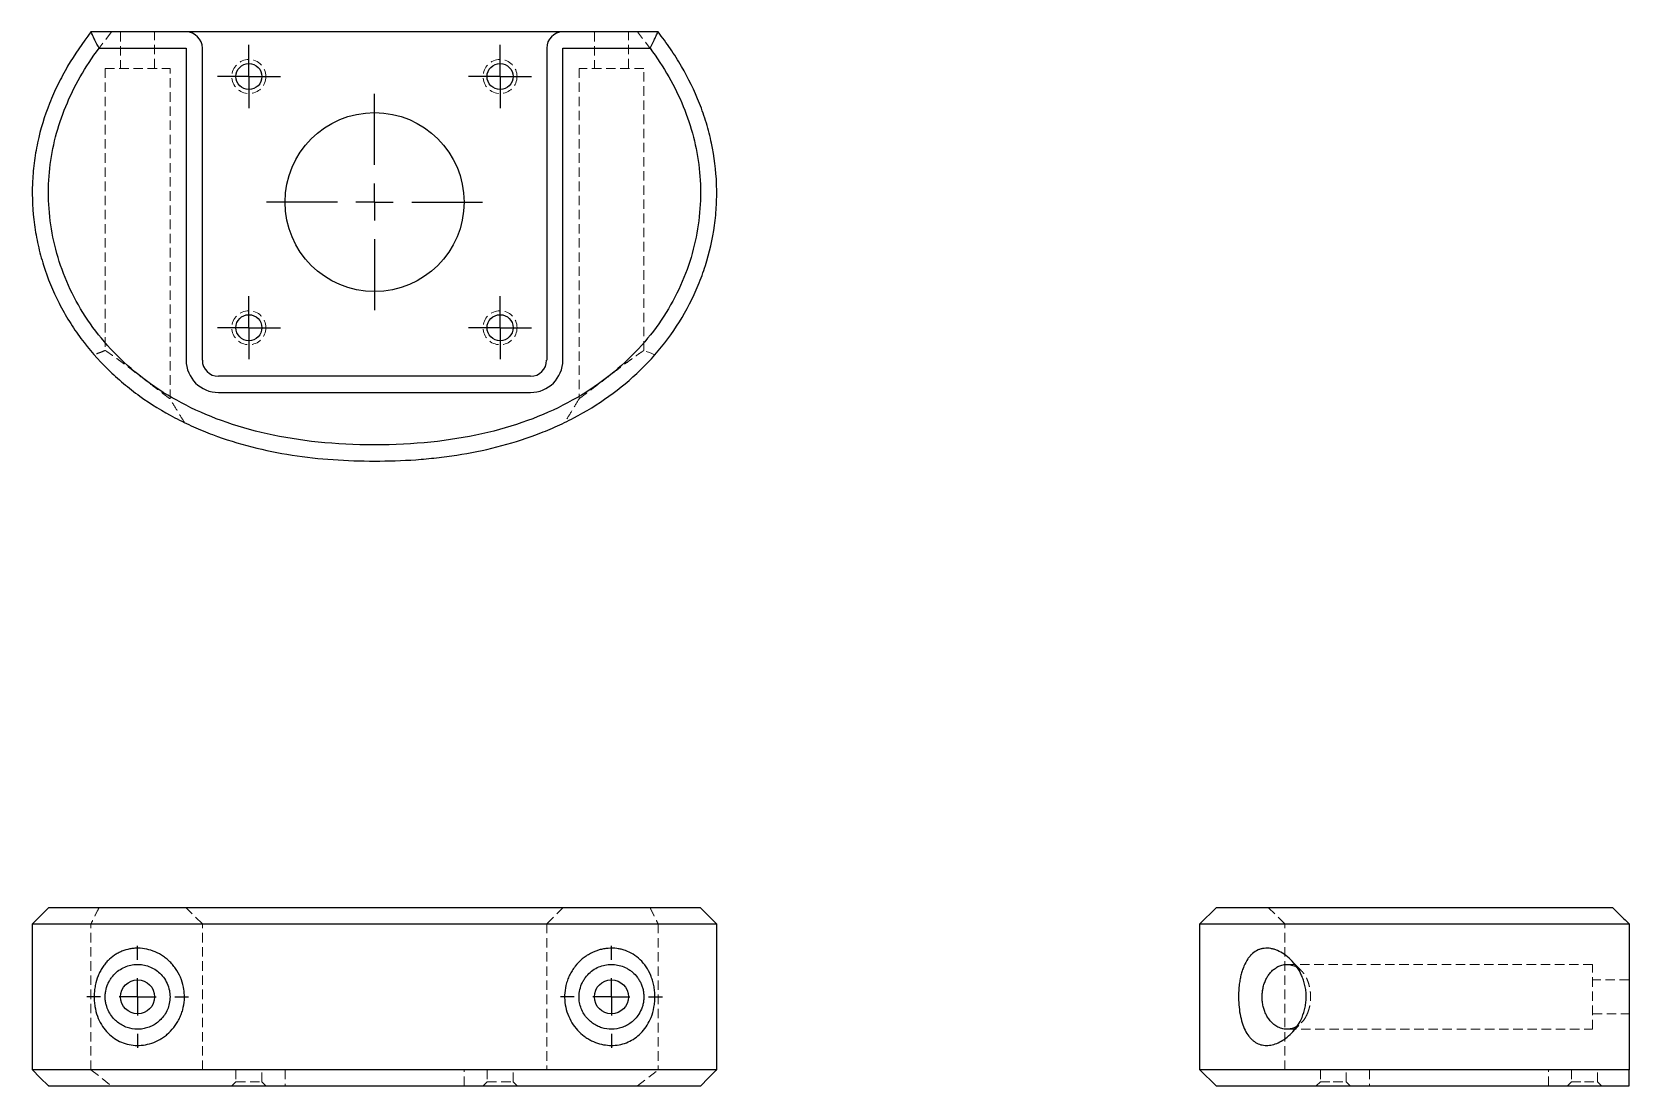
# Model space of a CAD drawing. Header units: millimetres. Extents: x 37 to 252, y 45 to 187.
import ezdxf

# ---------------------------------------------------------------- set-up
doc = ezdxf.new("R2010")
doc.units = ezdxf.units.MM
doc.linetypes.add('HIDDEN', pattern=[1.905, 1.27, -0.635])
doc.layers.add('10', color=7, linetype='Continuous')

# ---------------------------------------------------------------- blocks, each defined once
blk = doc.blocks.new('SW_CENTERMARKSYMBOL_0')
at = {"layer": '10', "color": 0}
for p, q in [((0, 5), (0, 6.86)), ((0, 0), (0, 2.5)), ((-5, 0), (-6.86, 0)), ((0, 0), (-2.5, 0)), ((0, 0), (0, -2.5)), ((0, 0), (2.5, 0)), ((5, 0), (6.86, 0)), ((0, -5), (0, -6.86))]:
    blk.add_line(p, q, dxfattribs=at)
blk = doc.blocks.new('SW_CENTERMARKSYMBOL_1')
at = {"layer": '10', "color": 0}
for p, q in [((0, 5), (0, 6.86)), ((0, 0), (0, 2.5)), ((-5, 0), (-6.86, 0)), ((0, 0), (-2.5, 0)), ((0, 0), (0, -2.5)), ((0, 0), (2.5, 0)), ((5, 0), (6.86, 0)), ((0, -5), (0, -6.86))]:
    blk.add_line(p, q, dxfattribs=at)
blk = doc.blocks.new('SW_CENTERMARKSYMBOL_2')
at = {"layer": '10', "color": 0}
for p, q in [((0, 5), (0, 14.55)), ((0, 0), (0, 2.5)), ((-5, 0), (-14.55, 0)), ((0, 0), (-2.5, 0)), ((0, 0), (0, -2.5)), ((0, 0), (2.5, 0)), ((5, 0), (14.55, 0)), ((0, -5), (0, -14.55))]:
    blk.add_line(p, q, dxfattribs=at)
blk = doc.blocks.new('SW_CENTERMARKSYMBOL_3')
at = {"layer": '10', "color": 0}
for p, q in [((0, 2.5), (0, 4.25)), ((0, 0), (0, 2.5)), ((-2.5, 0), (-4.25, 0)), ((0, 0), (-2.5, 0)), ((0, 0), (0, -2.5)), ((0, 0), (2.5, 0)), ((2.5, 0), (4.25, 0)), ((0, -2.5), (0, -4.25))]:
    blk.add_line(p, q, dxfattribs=at)
blk = doc.blocks.new('SW_CENTERMARKSYMBOL_4')
at = {"layer": '10', "color": 0}
for p, q in [((0, 2.5), (0, 4.25)), ((0, 0), (0, 2.5)), ((-2.5, 0), (-4.25, 0)), ((0, 0), (-2.5, 0)), ((0, 0), (0, -2.5)), ((0, 0), (2.5, 0)), ((2.5, 0), (4.25, 0)), ((0, -2.5), (0, -4.25))]:
    blk.add_line(p, q, dxfattribs=at)
blk = doc.blocks.new('SW_CENTERMARKSYMBOL_5')
at = {"layer": '10', "color": 0}
for p, q in [((0, 2.5), (0, 4.25)), ((0, 0), (0, 2.5)), ((-2.5, 0), (-4.25, 0)), ((0, 0), (-2.5, 0)), ((0, 0), (0, -2.5)), ((0, 0), (2.5, 0)), ((2.5, 0), (4.25, 0)), ((0, -2.5), (0, -4.25))]:
    blk.add_line(p, q, dxfattribs=at)
blk = doc.blocks.new('SW_CENTERMARKSYMBOL_6')
at = {"layer": '10', "color": 0}
for p, q in [((0, 2.5), (0, 4.25)), ((0, 0), (0, 2.5)), ((-2.5, 0), (-4.25, 0)), ((0, 0), (-2.5, 0)), ((0, 0), (0, -2.5)), ((0, 0), (2.5, 0)), ((2.5, 0), (4.25, 0)), ((0, -2.5), (0, -4.25))]:
    blk.add_line(p, q, dxfattribs=at)

msp = doc.modelspace()

# ---------------------------------------------------------------- linework, layer by layer
at = {"color": 7, "linetype": 'Continuous', "lineweight": 25}
for p, q in [((57.64, 186.88), (44.83, 186.88)), ((108.36, 186.88), (57.64, 186.88)), ((121.17, 186.88), (108.36, 186.88)), ((45.91, 184.7), (57.64, 184.7)), ((57.64, 184.7), (57.64, 142.71)), ((59.82, 142.71), (59.82, 184.7)), ((106.18, 184.7), (106.18, 142.71)), ((108.36, 184.7), (120.09, 184.7)), ((108.36, 142.71), (108.36, 184.7)), ((103.99, 140.53), (62, 140.53)), ((62, 138.35), (103.99, 138.35)), ((39.11, 69), (36.91, 66.8)), ((129.09, 66.8), (126.89, 69)), ((194.12, 66.82), (196.3, 69)), ((36.93, 66.82), (36.93, 47.18)), ((129.07, 47.18), (129.07, 66.82)), ((194.12, 47.18), (194.12, 66.82)), ((251.88, 66.82), (251.88, 47.18)), ((194.12, 47.18), (196.3, 45)), ((251.88, 45), (251.88, 47.18))]:
    msp.add_line(p, q, dxfattribs=at)
at = {"color": 7, "linetype": 'HIDDEN', "lineweight": 18}
for p, q in [((47.59, 186.88), (45.76, 184.49)), ((48.82, 186.88), (48.82, 181.98)), ((53.4, 181.98), (53.4, 186.88)), ((112.6, 186.88), (112.6, 181.98)), ((117.18, 181.98), (117.18, 186.88)), ((120.23, 184.49), (118.41, 186.88)), ((46.74, 181.98), (55.47, 181.98)), ((46.74, 181.98), (46.74, 144.01)), ((55.47, 137.49), (55.47, 181.98)), ((119.25, 181.98), (110.53, 181.98)), ((110.53, 181.98), (110.53, 137.5)), ((119.25, 144.01), (119.25, 181.98)), ((118.74, 143.66), (118.57, 143.54)), ((59.82, 66.82), (57.64, 69)), ((106.18, 66.82), (108.36, 69)), ((205.53, 66.82), (203.35, 69)), ((44.83, 47.18), (44.83, 66.82)), ((59.82, 66.82), (57.64, 66.82)), ((62, 66.82), (59.82, 66.82)), ((59.82, 47.18), (59.82, 66.82)), ((63.3, 66.82), (62, 66.82)), ((103.99, 66.82), (101.88, 66.82)), ((106.18, 66.82), (106.18, 47.18)), ((121.17, 66.82), (121.17, 47.18)), ((207.71, 66.82), (205.53, 66.82)), ((205.53, 47.18), (205.53, 66.82)), ((246.98, 61.36), (205.82, 61.36)), ((205.82, 61.36), (205.82, 61.36)), ((246.98, 52.64), (246.98, 61.36)), ((199.38, 58.35), (199.51, 59.3)), ((202.59, 58.08), (202.52, 57.55)), ((251.88, 59.29), (246.98, 59.29)), ((207.92, 54.4), (207.73, 53.99)), ((208.41, 54.4), (208.6, 54.78)), ((246.98, 54.71), (251.88, 54.71)), ((205.68, 52.65), (205.82, 52.66)), ((205.82, 52.64), (246.98, 52.64)), ((207.74, 53.49), (207.88, 53.62)), ((44.83, 47.18), (47.59, 45)), ((59.82, 47.18), (57.64, 47.18)), ((59.82, 47.18), (62, 47.18)), ((62, 47.18), (83, 47.18)), ((64.35, 45.55), (63.8, 45)), ((64.35, 47.18), (64.35, 45.55)), ((64.35, 45.55), (67.84, 45.55)), ((67.84, 45.55), (67.84, 47.18)), ((68.38, 45), (67.84, 45.55)), ((70.95, 47.18), (70.95, 45)), ((95.05, 45), (95.05, 47.18)), ((98.16, 45.55), (97.61, 45)), ((98.16, 47.18), (98.16, 45.55)), ((98.16, 45.55), (101.65, 45.55)), ((101.65, 45.55), (101.65, 47.18)), ((102.19, 45), (101.65, 45.55)), ((103.91, 47.18), (103.99, 47.18)), ((103.99, 47.18), (106.18, 47.18)), ((108.36, 47.18), (106.18, 47.18)), ((118.41, 45), (121.17, 47.18)), ((205.53, 47.18), (207.71, 47.18)), ((210.33, 45.55), (209.78, 45)), ((210.33, 47.18), (210.33, 45.55)), ((210.33, 45.55), (212.07, 45.55)), ((212.07, 45.55), (213.82, 45.55)), ((213.82, 45.55), (213.82, 47.18)), ((214.36, 45), (213.82, 45.55)), ((216.93, 47.18), (216.93, 45)), ((241.03, 45), (241.03, 47.18)), ((244.14, 45.55), (243.59, 45)), ((244.14, 47.18), (244.14, 45.55)), ((244.14, 45.55), (245.88, 45.55)), ((245.88, 45.55), (247.63, 45.55)), ((247.63, 45.55), (247.63, 47.18)), ((248.17, 45), (247.63, 45.55))]:
    msp.add_line(p, q, dxfattribs=at)
at = {"color": 7, "linetype": 'HIDDEN', "lineweight": 18, "flags": 128}
msp.add_lwpolyline([(120.75, 143.42), (120, 143.72), (119.24, 144.02)], dxfattribs=at)
at = {"color": 7, "linetype": 'Continuous', "lineweight": 25, "flags": 128}
for points in [[(36.91, 47.2), (38.01, 46.1), (39.11, 45)], [(126.88, 44.99), (127.98, 46.09), (129.09, 47.2)]]:
    msp.add_lwpolyline(points, dxfattribs=at)
at = {"color": 7, "linetype": 'HIDDEN', "lineweight": 18}
for centre in [(66.09, 180.88), (99.9, 180.88), (66.09, 147.07), (99.9, 147.07)]:
    msp.add_circle(centre, 2.29, dxfattribs=at)
at = {"color": 7, "linetype": 'Continuous', "lineweight": 25}
for centre, radius in [((66.09, 180.88), 1.75), ((99.9, 180.88), 1.75), ((83, 163.98), 12.05), ((66.09, 147.07), 1.75), ((99.9, 147.07), 1.75), ((51.11, 57), 2.29), ((114.89, 57), 2.29)]:
    msp.add_circle(centre, radius, dxfattribs=at)
for centre, radius, start, end in [((57.64, 184.7), 2.18, 0, 90), ((108.36, 184.7), 2.18, 90, 180), ((62, 142.71), 4.36, 180, 270), ((62, 142.71), 2.18, 180, 270), ((103.99, 142.71), 4.36, 270, 0), ((103.99, 142.71), 2.18, 270, 0)]:
    msp.add_arc(centre, radius, start, end, dxfattribs=at)
for points, knots in [([(44.83, 186.88), (43.68, 185.41), (42.63, 183.87), (41.22, 181.45), (40.78, 180.63), (39.96, 178.96), (39.59, 178.12), (38.57, 175.55), (38.03, 173.79), (37.55, 171.52), (37.46, 171.06), (37.3, 170.14), (37.23, 169.68), (37.06, 168.29), (36.99, 167.37), (36.88, 164.6), (36.97, 162.76), (37.28, 160.47), (37.36, 160.01), (37.52, 159.09), (37.61, 158.63), (37.92, 157.27), (38.16, 156.37), (38.99, 153.72), (39.7, 152.01), (40.75, 149.95), (40.97, 149.54), (41.43, 148.73), (41.67, 148.32), (42.41, 147.13), (42.93, 146.37), (44.58, 144.14), (45.8, 142.75), (47.46, 141.13), (47.8, 140.81), (48.49, 140.18), (48.84, 139.88), (49.91, 138.98), (50.65, 138.41), (52.9, 136.79), (54.48, 135.82), (56.94, 134.53), (57.78, 134.12), (59.48, 133.36), (60.34, 133.01), (62.94, 132.03), (64.7, 131.48), (68.26, 130.57), (70.07, 130.21), (73.72, 129.64), (75.58, 129.44), (79.28, 129.18), (81.14, 129.12), (83, 129.12)], [0, 0, 0, 0, 0.0625, 0.0625, 0.09375, 0.09375, 0.125, 0.125, 0.1875, 0.1875, 0.203125, 0.203125, 0.21875, 0.21875, 0.25, 0.25, 0.3125, 0.3125, 0.328125, 0.328125, 0.34375, 0.34375, 0.375, 0.375, 0.4375, 0.4375, 0.453125, 0.453125, 0.46875, 0.46875, 0.5, 0.5, 0.5625, 0.5625, 0.578125, 0.578125, 0.59375, 0.59375, 0.625, 0.625, 0.6875, 0.6875, 0.71875, 0.71875, 0.75, 0.75, 0.8125, 0.8125, 0.875, 0.875, 0.9375, 0.9375, 1, 1, 1, 1]), ([(45.91, 184.7), (45.73, 185.06), (45.55, 185.43), (45.36, 185.79), (45.27, 185.97), (45.18, 186.15), (45.1, 186.34), (45.01, 186.52), (44.92, 186.7), (44.83, 186.88)], [0.000000028, 0.000000028, 0.000000028, 0.000000028, 0.001634709, 0.001634709, 0.001634709, 0.002452079, 0.002452079, 0.002452079, 0.003269454, 0.003269454, 0.003269454, 0.003269454]), ([(83, 129.12), (84.86, 129.12), (86.72, 129.18), (89.5, 129.37), (90.42, 129.46), (92.26, 129.66), (93.17, 129.78), (97.72, 130.49), (101.28, 131.37), (105.59, 132.98), (106.45, 133.33), (108.15, 134.09), (108.99, 134.49), (111.46, 135.79), (113.04, 136.76), (116.05, 138.91), (117.47, 140.09), (120.16, 142.7), (121.38, 144.09), (123.58, 147.05), (124.56, 148.62), (125.84, 151.1), (126.23, 151.95), (126.94, 153.67), (127.26, 154.54), (128.1, 157.19), (128.51, 158.99), (128.83, 161.29), (128.88, 161.75), (128.97, 162.68), (129, 163.15), (129.08, 164.55), (129.08, 165.48), (128.98, 168.25), (128.76, 170.08), (128.27, 172.36), (128.17, 172.81), (127.93, 173.72), (127.81, 174.17), (127.4, 175.51), (127.09, 176.39), (126.07, 178.97), (125.26, 180.64), (123.85, 183.05), (123.35, 183.84), (122.3, 185.39), (121.75, 186.14), (121.17, 186.88)], [0, 0, 0, 0, 0.0625, 0.0625, 0.09375, 0.09375, 0.125, 0.125, 0.25, 0.25, 0.28125, 0.28125, 0.3125, 0.3125, 0.375, 0.375, 0.4375, 0.4375, 0.5, 0.5, 0.5625, 0.5625, 0.59375, 0.59375, 0.625, 0.625, 0.6875, 0.6875, 0.703125, 0.703125, 0.71875, 0.71875, 0.75, 0.75, 0.8125, 0.8125, 0.828125, 0.828125, 0.84375, 0.84375, 0.875, 0.875, 0.9375, 0.9375, 0.96875, 0.96875, 1, 1, 1, 1]), ([(120.09, 184.7), (120.27, 185.06), (120.45, 185.43), (120.63, 185.79), (120.72, 185.97), (120.81, 186.15), (120.9, 186.34), (120.99, 186.52), (121.08, 186.7), (121.17, 186.88)], [0.000000028, 0.000000028, 0.000000028, 0.000000028, 0.001634709, 0.001634709, 0.001634709, 0.002452079, 0.002452079, 0.002452079, 0.003269454, 0.003269454, 0.003269454, 0.003269454]), ([(83, 131.3), (77.7, 131.3), (72.89, 131.81), (64.23, 133.74), (60.37, 135.17), (53.63, 138.75), (50.75, 140.91), (45.94, 145.72), (44.02, 148.39), (41.12, 153.97), (40.14, 156.89), (39.34, 161.28), (39.18, 162.74), (39.08, 165.65), (39.13, 167.1), (39.6, 171.37), (40.33, 174.15), (42.54, 179.55), (44.04, 182.17), (45.91, 184.7)], [0, 0, 0, 0, 0.125, 0.125, 0.25, 0.25, 0.375, 0.375, 0.5, 0.5, 0.625, 0.625, 0.6875, 0.6875, 0.75, 0.75, 0.875, 0.875, 1, 1, 1, 1]), ([(120.09, 184.7), (121.96, 182.17), (123.45, 179.55), (125.67, 174.15), (126.39, 171.37), (127.02, 165.67), (126.93, 162.74), (125.86, 156.89), (124.88, 153.97), (121.98, 148.39), (120.06, 145.72), (115.25, 140.91), (112.37, 138.75), (105.63, 135.17), (101.77, 133.74), (93.11, 131.81), (88.29, 131.3), (83, 131.3)], [0, 0, 0, 0, 0.125, 0.125, 0.25, 0.25, 0.375, 0.375, 0.5, 0.5, 0.625, 0.625, 0.75, 0.75, 0.875, 0.875, 1, 1, 1, 1]), ([(83, 69), (81.53, 69), (78.65, 69), (74.46, 69), (70.5, 69), (66.78, 69), (63.29, 69), (60.03, 69), (57.02, 69), (54.24, 69), (51.7, 69), (49.39, 69), (47.33, 69), (45.5, 69), (43.91, 69), (42.47, 69), (41.24, 69), (40.25, 69), (39.57, 69), (39.17, 69), (39.14, 69), (39.12, 69)], [0, 0, 0, 0, 0.071135, 0.138702, 0.202954, 0.264159, 0.322597, 0.378524, 0.432186, 0.48382, 0.53366, 0.581926, 0.628821, 0.674528, 0.719208, 0.762991, 0.813062, 0.862153, 0.910354, 0.957804, 1, 1, 1, 1]), ([(126.88, 69), (126.86, 69), (126.83, 69), (126.43, 69), (125.75, 69), (124.76, 69), (123.53, 69), (122.09, 69), (120.5, 69), (118.67, 69), (116.61, 69), (114.3, 69), (111.76, 69), (108.98, 69), (105.97, 69), (102.71, 69), (99.22, 69), (95.5, 69), (91.54, 69), (87.35, 69), (84.47, 69), (83, 69)], [0, 0, 0, 0, 0.042184, 0.089619, 0.137808, 0.186895, 0.23697, 0.280759, 0.325443, 0.371154, 0.41805, 0.466317, 0.516156, 0.567791, 0.621454, 0.677384, 0.735825, 0.797035, 0.861291, 0.928862, 1, 1, 1, 1]), ([(249.7, 69), (247.17, 69), (244.55, 69), (239.15, 69), (236.37, 69), (230.67, 69), (227.74, 69), (221.89, 69), (218.97, 69), (213.39, 69), (210.72, 69), (205.91, 69), (203.75, 69), (200.17, 69), (198.74, 69), (196.81, 69), (196.3, 69), (196.3, 69)], [0, 0, 0, 0, 0.125, 0.125, 0.25, 0.25, 0.375, 0.375, 0.5, 0.5, 0.625, 0.625, 0.75, 0.75, 0.875, 0.875, 1, 1, 1, 1]), ([(249.7, 69), (250.06, 68.63), (250.43, 68.27), (250.79, 67.91), (250.97, 67.73), (251.15, 67.54), (251.34, 67.36), (251.52, 67.18), (251.7, 67), (251.88, 66.82)], [0.000000028, 0.000000028, 0.000000028, 0.000000028, 0.001634709, 0.001634709, 0.001634709, 0.002452079, 0.002452079, 0.002452079, 0.003269454, 0.003269454, 0.003269454, 0.003269454]), ([(36.95, 66.82), (36.95, 66.82), (36.91, 66.81), (37.11, 66.81), (37.54, 66.82), (38.22, 66.82), (39.09, 66.82), (40.17, 66.82), (41.47, 66.82), (42.96, 66.82), (44.65, 66.82), (46.53, 66.81), (48.61, 66.81), (50.84, 66.81), (53.24, 66.82), (55.77, 66.81), (58.38, 66.81), (61.05, 66.81), (63.74, 66.82), (66.98, 66.82), (70.78, 66.81), (74.98, 66.81), (79.06, 66.81), (81.69, 66.81), (83, 66.82)], [0, 0, 0, 0, 0.010613, 0.055859, 0.101107, 0.141901, 0.182697, 0.224607, 0.266518, 0.308574, 0.350632, 0.393811, 0.436993, 0.481026, 0.525063, 0.570078, 0.615097, 0.658585, 0.702116, 0.745615, 0.812679, 0.879756, 0.939794, 1, 1, 1, 1]), ([(83, 66.82), (84.04, 66.81), (86.12, 66.81), (89.3, 66.81), (92.53, 66.81), (95.8, 66.81), (99.08, 66.81), (102.34, 66.82), (105.56, 66.82), (108.59, 66.82), (111.42, 66.82), (114.05, 66.82), (116.56, 66.81), (118.9, 66.81), (121.04, 66.81), (122.96, 66.82), (124.68, 66.82), (126.09, 66.81), (127.2, 66.81), (128.06, 66.82), (128.66, 66.82), (129.02, 66.81), (129.05, 66.82), (129.06, 66.82)], [0, 0, 0, 0, 0.047621, 0.095316, 0.145835, 0.196384, 0.246888, 0.29908, 0.351326, 0.403495, 0.450602, 0.497705, 0.546018, 0.594327, 0.641501, 0.688672, 0.737471, 0.786268, 0.829652, 0.873036, 0.917789, 0.962541, 1, 1, 1, 1]), ([(194.12, 66.82), (194.12, 66.82), (194.18, 66.81), (194.37, 66.81), (194.46, 66.81), (194.66, 66.81), (194.78, 66.81), (195.49, 66.81), (196.37, 66.82), (197.98, 66.81), (198.33, 66.81), (199.09, 66.82), (199.49, 66.82), (200.79, 66.82), (201.76, 66.82), (203.91, 66.81), (205.09, 66.81), (207.7, 66.81), (209.09, 66.81), (212.05, 66.82), (213.62, 66.82), (216.1, 66.81), (216.95, 66.81), (218.67, 66.81), (219.54, 66.81), (222.19, 66.82), (223.99, 66.82), (226.29, 66.82), (226.75, 66.82), (227.68, 66.82), (228.15, 66.82), (229.55, 66.82), (230.48, 66.82), (233.25, 66.82), (235.08, 66.82), (237.36, 66.82), (237.81, 66.81), (238.72, 66.81), (239.17, 66.81), (240.51, 66.81), (241.39, 66.82), (243.97, 66.82), (245.64, 66.82), (248.05, 66.82), (248.84, 66.82), (250.39, 66.82), (251.14, 66.82), (251.88, 66.82)], [0, 0, 0, 0, 0.0625, 0.0625, 0.09375, 0.09375, 0.125, 0.125, 0.25, 0.25, 0.28125, 0.28125, 0.3125, 0.3125, 0.375, 0.375, 0.4375, 0.4375, 0.5, 0.5, 0.5625, 0.5625, 0.59375, 0.59375, 0.625, 0.625, 0.6875, 0.6875, 0.703125, 0.703125, 0.71875, 0.71875, 0.75, 0.75, 0.8125, 0.8125, 0.828125, 0.828125, 0.84375, 0.84375, 0.875, 0.875, 0.9375, 0.9375, 0.96875, 0.96875, 1, 1, 1, 1]), ([(57, 59.3), (56.84, 59.74), (56.63, 60.15), (56.27, 60.73), (56.14, 60.92), (55.86, 61.27), (55.72, 61.44), (55.41, 61.76), (55.25, 61.91), (54.92, 62.19), (54.75, 62.32), (54.22, 62.69), (53.86, 62.89), (53.1, 63.21), (52.71, 63.33), (51.95, 63.5), (51.56, 63.54), (50.99, 63.55), (50.8, 63.54), (50.42, 63.51), (50.23, 63.48), (49.69, 63.38), (49.33, 63.27), (48.81, 63.06), (48.64, 62.98), (48.32, 62.81), (48.16, 62.71), (47.69, 62.4), (47.4, 62.16), (46.99, 61.75), (46.85, 61.6), (46.6, 61.28), (46.48, 61.12), (46.26, 60.78), (46.16, 60.6), (45.96, 60.22), (45.87, 60.02), (45.62, 59.41), (45.49, 58.98), (45.36, 58.3), (45.32, 58.06), (45.28, 57.6), (45.26, 57.36), (45.25, 56.89), (45.26, 56.65), (45.29, 56.18), (45.32, 55.94), (45.44, 55.26), (45.55, 54.82), (45.7, 54.4)], [0, 0, 0, 0, 0.0625, 0.0625, 0.09375, 0.09375, 0.125, 0.125, 0.15625, 0.15625, 0.1875, 0.1875, 0.25, 0.25, 0.3125, 0.3125, 0.375, 0.375, 0.40625, 0.40625, 0.4375, 0.4375, 0.5, 0.5, 0.53125, 0.53125, 0.5625, 0.5625, 0.625, 0.625, 0.65625, 0.65625, 0.6875, 0.6875, 0.71875, 0.71875, 0.75, 0.75, 0.8125, 0.8125, 0.84375, 0.84375, 0.875, 0.875, 0.90625, 0.90625, 0.9375, 0.9375, 1, 1, 1, 1]), ([(120.24, 54.24), (120.41, 54.68), (120.53, 55.13), (120.66, 55.84), (120.69, 56.09), (120.74, 56.58), (120.75, 56.82), (120.74, 57.31), (120.73, 57.56), (120.68, 58.05), (120.64, 58.29), (120.55, 58.77), (120.49, 59), (120.35, 59.45), (120.27, 59.67), (120.01, 60.31), (119.8, 60.69), (119.32, 61.4), (119.05, 61.72), (118.47, 62.28), (118.15, 62.52), (117.48, 62.93), (117.13, 63.1), (116.58, 63.29), (116.4, 63.35), (116.02, 63.44), (115.83, 63.47), (115.25, 63.55), (114.85, 63.56), (114.25, 63.51), (114.05, 63.49), (113.64, 63.41), (113.44, 63.37), (112.85, 63.19), (112.45, 63.04), (111.88, 62.73), (111.69, 62.62), (111.32, 62.37), (111.14, 62.24), (110.62, 61.81), (110.3, 61.48), (109.86, 60.92), (109.73, 60.72), (109.48, 60.32), (109.36, 60.11), (109.15, 59.68), (109.06, 59.46), (108.89, 59), (108.82, 58.76), (108.76, 58.52)], [0, 0, 0, 0, 0.0625, 0.0625, 0.09375, 0.09375, 0.125, 0.125, 0.15625, 0.15625, 0.1875, 0.1875, 0.21875, 0.21875, 0.25, 0.25, 0.3125, 0.3125, 0.375, 0.375, 0.4375, 0.4375, 0.5, 0.5, 0.53125, 0.53125, 0.5625, 0.5625, 0.625, 0.625, 0.65625, 0.65625, 0.6875, 0.6875, 0.75, 0.75, 0.78125, 0.78125, 0.8125, 0.8125, 0.875, 0.875, 0.90625, 0.90625, 0.9375, 0.9375, 0.96875, 0.96875, 1, 1, 1, 1]), ([(207.86, 54.24), (208.04, 54.68), (208.19, 55.13), (208.33, 55.84), (208.37, 56.09), (208.41, 56.58), (208.42, 56.82), (208.42, 57.31), (208.41, 57.56), (208.35, 58.05), (208.31, 58.29), (208.2, 58.77), (208.14, 59), (207.99, 59.45), (207.9, 59.67), (207.62, 60.31), (207.39, 60.69), (206.89, 61.4), (206.62, 61.72), (206.06, 62.28), (205.76, 62.52), (205.16, 62.93), (204.85, 63.1), (204.4, 63.29), (204.24, 63.35), (203.94, 63.44), (203.79, 63.47), (203.34, 63.55), (203.05, 63.56), (202.62, 63.51), (202.48, 63.49), (202.2, 63.41), (202.07, 63.37), (201.68, 63.19), (201.43, 63.04), (201.08, 62.73), (200.97, 62.62), (200.75, 62.37), (200.65, 62.24), (200.36, 61.81), (200.18, 61.48), (199.95, 60.92), (199.88, 60.72), (199.75, 60.32), (199.69, 60.11), (199.58, 59.68), (199.54, 59.46), (199.46, 59), (199.42, 58.76), (199.39, 58.52)], [0, 0, 0, 0, 0.0625, 0.0625, 0.09375, 0.09375, 0.125, 0.125, 0.15625, 0.15625, 0.1875, 0.1875, 0.21875, 0.21875, 0.25, 0.25, 0.3125, 0.3125, 0.375, 0.375, 0.4375, 0.4375, 0.5, 0.5, 0.53125, 0.53125, 0.5625, 0.5625, 0.625, 0.625, 0.65625, 0.65625, 0.6875, 0.6875, 0.75, 0.75, 0.78125, 0.78125, 0.8125, 0.8125, 0.875, 0.875, 0.90625, 0.90625, 0.9375, 0.9375, 0.96875, 0.96875, 1, 1, 1, 1]), ([(47.35, 54.78), (47.18, 55.06), (47.05, 55.37), (46.89, 55.86), (46.85, 56.03), (46.79, 56.37), (46.76, 56.54), (46.74, 56.89), (46.74, 57.07), (46.76, 57.42), (46.78, 57.59), (46.87, 58.1), (46.97, 58.43), (47.17, 58.9), (47.25, 59.04), (47.42, 59.33), (47.51, 59.47), (47.79, 59.86), (48.01, 60.09), (48.47, 60.49), (48.72, 60.66), (49.23, 60.95), (49.5, 61.06), (50.04, 61.24), (50.31, 61.3), (50.86, 61.36), (51.14, 61.37), (51.69, 61.33), (51.96, 61.29), (52.5, 61.14), (52.77, 61.04), (53.29, 60.79), (53.53, 60.64), (54, 60.28), (54.23, 60.06), (54.63, 59.59), (54.81, 59.32), (55.12, 58.73), (55.25, 58.42), (55.33, 58.08)], [0, 0, 0, 0, 0.0625, 0.0625, 0.09375, 0.09375, 0.125, 0.125, 0.15625, 0.15625, 0.1875, 0.1875, 0.25, 0.25, 0.28125, 0.28125, 0.3125, 0.3125, 0.375, 0.375, 0.4375, 0.4375, 0.5, 0.5, 0.5625, 0.5625, 0.625, 0.625, 0.6875, 0.6875, 0.75, 0.75, 0.8125, 0.8125, 0.875, 0.875, 0.9375, 0.9375, 1, 1, 1, 1]), ([(110.59, 57.71), (110.65, 58.06), (110.75, 58.4), (110.95, 58.88), (111.03, 59.03), (111.2, 59.32), (111.29, 59.46), (111.58, 59.86), (111.8, 60.09), (112.27, 60.5), (112.52, 60.68), (113.05, 60.97), (113.32, 61.08), (113.88, 61.25), (114.16, 61.31), (114.73, 61.37), (115.01, 61.37), (115.58, 61.32), (115.87, 61.26), (116.43, 61.09), (116.7, 60.98), (117.09, 60.77), (117.22, 60.69), (117.48, 60.52), (117.6, 60.42), (117.96, 60.11), (118.18, 59.88), (118.48, 59.48), (118.58, 59.34), (118.75, 59.04), (118.83, 58.89), (118.96, 58.57), (119.02, 58.41), (119.13, 58.07), (119.17, 57.89), (119.22, 57.54), (119.24, 57.36), (119.26, 57), (119.25, 56.82), (119.22, 56.46), (119.2, 56.28), (119.13, 55.93), (119.08, 55.76), (118.91, 55.25), (118.75, 54.94), (118.57, 54.66)], [0, 0, 0, 0, 0.0625, 0.0625, 0.09375, 0.09375, 0.125, 0.125, 0.1875, 0.1875, 0.25, 0.25, 0.3125, 0.3125, 0.375, 0.375, 0.4375, 0.4375, 0.5, 0.5, 0.5625, 0.5625, 0.59375, 0.59375, 0.625, 0.625, 0.6875, 0.6875, 0.71875, 0.71875, 0.75, 0.75, 0.78125, 0.78125, 0.8125, 0.8125, 0.84375, 0.84375, 0.875, 0.875, 0.90625, 0.90625, 0.9375, 0.9375, 1, 1, 1, 1]), ([(202.53, 57.71), (202.57, 57.92), (202.63, 58.35), (202.82, 58.93), (203.06, 59.47), (203.35, 59.96), (203.7, 60.39), (204.13, 60.78), (204.61, 61.09), (205.18, 61.31), (205.8, 61.39), (206.46, 61.3), (206.94, 61.15), (207.17, 60.97), (207.2, 60.95)], [0, 0, 0, 0, 0.069499, 0.141249, 0.210676, 0.281684, 0.360664, 0.441233, 0.536657, 0.634064, 0.747029, 0.862791, 0.984242, 1, 1, 1, 1]), ([(45.7, 54.4), (45.85, 53.99), (46.03, 53.62), (46.44, 52.92), (46.68, 52.6), (47.19, 52.04), (47.46, 51.78), (48.05, 51.34), (48.36, 51.15), (49.01, 50.84), (49.35, 50.72), (50.05, 50.54), (50.41, 50.49), (51.14, 50.44), (51.51, 50.46), (52.26, 50.56), (52.63, 50.64), (53.37, 50.89), (53.73, 51.05), (54.26, 51.35), (54.43, 51.46), (54.77, 51.7), (54.94, 51.82), (55.41, 52.23), (55.71, 52.54), (56.12, 53.05), (56.24, 53.23), (56.48, 53.6), (56.59, 53.8), (56.79, 54.19), (56.88, 54.39), (57.04, 54.82), (57.12, 55.03), (57.3, 55.7), (57.37, 56.14), (57.41, 56.83), (57.41, 57.06), (57.39, 57.52), (57.37, 57.75), (57.27, 58.43), (57.16, 58.87), (57, 59.3)], [0, 0, 0, 0, 0.0625, 0.0625, 0.125, 0.125, 0.1875, 0.1875, 0.25, 0.25, 0.3125, 0.3125, 0.375, 0.375, 0.4375, 0.4375, 0.5, 0.5, 0.5625, 0.5625, 0.59375, 0.59375, 0.625, 0.625, 0.6875, 0.6875, 0.71875, 0.71875, 0.75, 0.75, 0.78125, 0.78125, 0.8125, 0.8125, 0.875, 0.875, 0.90625, 0.90625, 0.9375, 0.9375, 1, 1, 1, 1]), ([(55.33, 58.08), (55.41, 57.8), (55.45, 57.51), (55.47, 57.07), (55.47, 56.92), (55.46, 56.62), (55.44, 56.47), (55.37, 56.04), (55.3, 55.75), (55.1, 55.22), (54.98, 54.96), (54.69, 54.49), (54.52, 54.28), (54.17, 53.88), (53.98, 53.71), (53.58, 53.4), (53.37, 53.26), (52.94, 53.03), (52.71, 52.94), (52.26, 52.79), (52.03, 52.73), (51.56, 52.65), (51.33, 52.64), (50.62, 52.64), (50.16, 52.71), (49.24, 53.03), (48.81, 53.26), (48.2, 53.74), (48.01, 53.92), (47.66, 54.32), (47.5, 54.54), (47.35, 54.78)], [0, 0, 0, 0, 0.0625, 0.0625, 0.09375, 0.09375, 0.125, 0.125, 0.1875, 0.1875, 0.25, 0.25, 0.3125, 0.3125, 0.375, 0.375, 0.4375, 0.4375, 0.5, 0.5, 0.5625, 0.5625, 0.625, 0.625, 0.75, 0.75, 0.875, 0.875, 0.9375, 0.9375, 1, 1, 1, 1]), ([(108.76, 58.52), (108.67, 58.09), (108.61, 57.66), (108.58, 56.79), (108.61, 56.34), (108.75, 55.48), (108.86, 55.07), (109.17, 54.25), (109.36, 53.87), (109.8, 53.15), (110.05, 52.82), (110.61, 52.21), (110.91, 51.94), (111.38, 51.58), (111.55, 51.47), (111.88, 51.27), (112.05, 51.17), (112.56, 50.92), (112.92, 50.78), (113.63, 50.58), (113.99, 50.52), (114.7, 50.45), (115.05, 50.45), (116.1, 50.54), (116.76, 50.73), (117.69, 51.18), (117.98, 51.36), (118.54, 51.78), (118.8, 52.02), (119.28, 52.56), (119.51, 52.86), (119.91, 53.51), (120.09, 53.86), (120.24, 54.24)], [0, 0, 0, 0, 0.0625, 0.0625, 0.125, 0.125, 0.1875, 0.1875, 0.25, 0.25, 0.3125, 0.3125, 0.375, 0.375, 0.40625, 0.40625, 0.4375, 0.4375, 0.5, 0.5, 0.5625, 0.5625, 0.625, 0.625, 0.75, 0.75, 0.8125, 0.8125, 0.875, 0.875, 0.9375, 0.9375, 1, 1, 1, 1]), ([(199.39, 58.52), (199.34, 58.09), (199.32, 57.66), (199.3, 56.79), (199.32, 56.34), (199.39, 55.48), (199.44, 55.07), (199.59, 54.25), (199.69, 53.87), (199.92, 53.15), (200.05, 52.82), (200.35, 52.21), (200.52, 51.94), (200.79, 51.58), (200.89, 51.47), (201.08, 51.27), (201.19, 51.17), (201.5, 50.92), (201.72, 50.78), (202.19, 50.58), (202.44, 50.52), (202.94, 50.45), (203.2, 50.45), (203.99, 50.54), (204.53, 50.73), (205.34, 51.18), (205.61, 51.36), (206.12, 51.78), (206.37, 52.02), (206.85, 52.56), (207.09, 52.86), (207.51, 53.51), (207.7, 53.86), (207.86, 54.24)], [0, 0, 0, 0, 0.0625, 0.0625, 0.125, 0.125, 0.1875, 0.1875, 0.25, 0.25, 0.3125, 0.3125, 0.375, 0.375, 0.40625, 0.40625, 0.4375, 0.4375, 0.5, 0.5, 0.5625, 0.5625, 0.625, 0.625, 0.75, 0.75, 0.8125, 0.8125, 0.875, 0.875, 0.9375, 0.9375, 1, 1, 1, 1]), ([(118.57, 54.66), (118.43, 54.43), (118.27, 54.22), (117.92, 53.85), (117.74, 53.68), (117.34, 53.38), (117.14, 53.25), (116.72, 53.03), (116.5, 52.94), (115.84, 52.72), (115.39, 52.64), (114.49, 52.63), (114.04, 52.7), (113.38, 52.9), (113.17, 52.99), (112.74, 53.19), (112.54, 53.32), (111.96, 53.74), (111.59, 54.1), (111.15, 54.74), (111.02, 54.98), (110.79, 55.48), (110.71, 55.74), (110.61, 56.15), (110.59, 56.29), (110.55, 56.57), (110.54, 56.71), (110.52, 57.14), (110.54, 57.42), (110.59, 57.71)], [0, 0, 0, 0, 0.0625, 0.0625, 0.125, 0.125, 0.1875, 0.1875, 0.25, 0.25, 0.375, 0.375, 0.5, 0.5, 0.5625, 0.5625, 0.625, 0.625, 0.75, 0.75, 0.8125, 0.8125, 0.875, 0.875, 0.90625, 0.90625, 0.9375, 0.9375, 1, 1, 1, 1]), ([(207.19, 53.05), (207.12, 53), (206.86, 52.83), (206.39, 52.68), (205.77, 52.61), (205.11, 52.7), (204.49, 52.97), (203.93, 53.37), (203.49, 53.85), (203.12, 54.4), (202.86, 54.96), (202.66, 55.56), (202.54, 56.16), (202.48, 56.8), (202.49, 57.32), (202.52, 57.62), (202.53, 57.71)], [0, 0, 0, 0, 0.038223, 0.127482, 0.218676, 0.321828, 0.427912, 0.513029, 0.60039, 0.66875, 0.738915, 0.797003, 0.856701, 0.91484, 0.974959, 1, 1, 1, 1]), ([(83, 47.18), (81.96, 47.18), (79.88, 47.18), (76.7, 47.19), (73.47, 47.19), (70.2, 47.19), (66.92, 47.18), (63.66, 47.18), (60.44, 47.18), (57.41, 47.18), (54.58, 47.18), (51.95, 47.18), (49.44, 47.18), (47.1, 47.18), (44.96, 47.18), (43.03, 47.18), (41.32, 47.18), (39.91, 47.18), (38.8, 47.18), (37.94, 47.18), (37.34, 47.18), (36.98, 47.18), (36.95, 47.18), (36.94, 47.18)], [0, 0, 0, 0, 0.047637, 0.095347, 0.145861, 0.196404, 0.246903, 0.299089, 0.351329, 0.403492, 0.4506, 0.497703, 0.546017, 0.594326, 0.641501, 0.688673, 0.737472, 0.78627, 0.829655, 0.873038, 0.917791, 0.962543, 1, 1, 1, 1]), ([(129.05, 47.18), (129.05, 47.18), (129.09, 47.18), (128.89, 47.18), (128.46, 47.18), (127.78, 47.18), (126.91, 47.18), (125.83, 47.18), (124.53, 47.18), (123.04, 47.18), (121.35, 47.18), (119.46, 47.18), (117.39, 47.18), (115.16, 47.18), (112.76, 47.18), (110.23, 47.18), (107.62, 47.18), (104.95, 47.18), (102.26, 47.18), (99.02, 47.18), (95.22, 47.19), (91.02, 47.19), (86.94, 47.18), (84.31, 47.18), (83, 47.18)], [0, 0, 0, 0, 0.010621, 0.055867, 0.101114, 0.141909, 0.182704, 0.224614, 0.266525, 0.308582, 0.35064, 0.393819, 0.437, 0.481034, 0.525071, 0.570086, 0.615106, 0.658594, 0.702126, 0.745625, 0.81269, 0.879768, 0.9398, 1, 1, 1, 1]), ([(251.88, 47.18), (250.41, 47.18), (248.87, 47.18), (246.45, 47.18), (245.63, 47.18), (243.96, 47.18), (243.12, 47.18), (240.55, 47.18), (238.79, 47.18), (236.52, 47.18), (236.06, 47.18), (235.14, 47.18), (234.68, 47.18), (233.29, 47.18), (232.37, 47.18), (229.6, 47.18), (227.76, 47.18), (225.47, 47.18), (225.01, 47.18), (224.09, 47.18), (223.63, 47.18), (222.27, 47.18), (221.37, 47.18), (218.72, 47.18), (217.01, 47.18), (214.95, 47.18), (214.54, 47.18), (213.73, 47.18), (213.32, 47.18), (212.13, 47.18), (211.37, 47.18), (209.14, 47.18), (207.75, 47.18), (206.13, 47.18), (205.81, 47.18), (205.18, 47.18), (204.88, 47.18), (203.98, 47.18), (203.41, 47.18), (201.79, 47.18), (200.82, 47.18), (199.53, 47.18), (199.12, 47.18), (198.36, 47.18), (198.01, 47.18), (197.03, 47.18), (196.48, 47.18), (195.57, 47.18), (195.21, 47.18), (194.64, 47.19), (194.44, 47.19), (194.18, 47.18), (194.12, 47.18), (194.12, 47.18)], [0, 0, 0, 0, 0.0625, 0.0625, 0.09375, 0.09375, 0.125, 0.125, 0.1875, 0.1875, 0.203125, 0.203125, 0.21875, 0.21875, 0.25, 0.25, 0.3125, 0.3125, 0.328125, 0.328125, 0.34375, 0.34375, 0.375, 0.375, 0.4375, 0.4375, 0.453125, 0.453125, 0.46875, 0.46875, 0.5, 0.5, 0.5625, 0.5625, 0.578125, 0.578125, 0.59375, 0.59375, 0.625, 0.625, 0.6875, 0.6875, 0.71875, 0.71875, 0.75, 0.75, 0.8125, 0.8125, 0.875, 0.875, 0.9375, 0.9375, 1, 1, 1, 1]), ([(39.14, 45), (39.13, 45), (39.09, 45), (39.33, 45), (39.87, 45), (40.75, 45), (41.89, 45), (43.26, 45), (44.8, 45), (46.6, 45), (48.64, 45), (50.95, 45), (53.5, 45), (56.32, 45), (59.38, 45), (62.7, 45), (66.28, 45), (70.1, 45), (74.18, 45), (78.5, 45), (81.47, 45), (83, 45)], [0, 0, 0, 0, 0.0145461, 0.0633567, 0.1129002, 0.1633279, 0.2147673, 0.2597439, 0.3056307, 0.3525568, 0.4006887, 0.4502198, 0.5013672, 0.554371, 0.6094868, 0.6669789, 0.7271186, 0.7901881, 0.8564952, 0.9263391, 1, 1, 1, 1]), ([(83, 45), (84.52, 45), (87.49, 45), (91.82, 45), (95.9, 45), (99.72, 45), (103.3, 45), (106.62, 45), (109.68, 45), (112.5, 45), (115.05, 45), (117.36, 45), (119.4, 45), (121.2, 45), (122.74, 45), (124.11, 45), (125.25, 45), (126.13, 45), (126.67, 45), (126.91, 45), (126.87, 45), (126.86, 45)], [0, 0, 0, 0, 0.0736603, 0.1435033, 0.2098094, 0.2728784, 0.3330189, 0.3905127, 0.4456304, 0.4986353, 0.5497827, 0.5993128, 0.6474433, 0.6943683, 0.7402546, 0.7852312, 0.8366708, 0.8870986, 0.9366418, 0.9854521, 1, 1, 1, 1]), ([(196.3, 45), (196.3, 45), (197.67, 45), (203.33, 45), (211.65, 45), (221.56, 45), (231.84, 45), (241.58, 45), (247.63, 45), (250.54, 45), (250.99, 45), (251.44, 45), (251.88, 45)], [-1, -1, -1, -1, -0.857143, -0.714286, -0.571429, -0.428571, -0.285714, -0.142857, 0, 0, 0, 0.020812, 0.020812, 0.020812, 0.020812])]:
    msp.add_open_spline(points, degree=3, knots=knots, dxfattribs=at)
at = {"color": 7, "linetype": 'HIDDEN', "lineweight": 18}
for points, knots in [([(46.76, 144.01), (46.51, 143.91), (46, 143.72), (45.5, 143.52), (45.25, 143.42)], [0, 0, 0, 0, 0.500001, 1, 1, 1, 1]), ([(46.75, 144.01), (46.74, 144.01), (46.72, 144.03), (46.79, 143.98), (46.91, 143.9), (47.13, 143.75), (47.42, 143.55), (47.79, 143.29), (48.23, 142.97), (48.75, 142.6), (49.36, 142.14), (50.05, 141.63), (50.83, 141.03), (51.67, 140.39), (52.54, 139.72), (53.39, 139.07), (54.09, 138.54), (54.61, 138.14), (55.04, 137.81), (55.23, 137.67), (55.33, 137.59)], [0, 0, 0, 0, 0.000333, 0.0437945, 0.0885524, 0.132007, 0.1765955, 0.2228268, 0.2700664, 0.3237226, 0.3784596, 0.4431333, 0.5091738, 0.5849921, 0.6628135, 0.7415935, 0.8234018, 0.8746636, 0.9272562, 1, 1, 1, 1]), ([(110.59, 137.53), (110.63, 137.57), (110.72, 137.63), (110.97, 137.82), (111.28, 138.06), (111.67, 138.35), (112.13, 138.7), (112.68, 139.13), (113.32, 139.61), (114.06, 140.18), (114.87, 140.8), (115.74, 141.47), (116.62, 142.13), (117.39, 142.7), (118, 143.14), (118.46, 143.47), (118.85, 143.73), (119.1, 143.9), (119.22, 143.99), (119.27, 144.02), (119.25, 144.01), (119.25, 144.01)], [0, 0, 0, 0, 0.044208, 0.089847, 0.134009, 0.179177, 0.229416, 0.280665, 0.341364, 0.403324, 0.475181, 0.548816, 0.62607, 0.706066, 0.758713, 0.812703, 0.865429, 0.920159, 0.959493, 0.999875, 1, 1, 1, 1]), ([(55.42, 137.53), (55.38, 137.55), (55.33, 137.59), (55.2, 137.7), (55.15, 137.73)], [0, 0, 0, 0, 0.6302067, 1, 1, 1, 1]), ([(55.33, 137.59), (55.38, 137.56), (55.45, 137.5), (55.46, 137.5), (55.46, 137.49)], [0, 0, 0, 0, 0.533213, 1, 1, 1, 1]), ([(57.42, 134.29), (57.09, 134.83), (56.44, 135.9), (55.78, 136.97), (55.46, 137.51)], [0, 0, 0, 0, 0.500009, 1, 1, 1, 1]), ([(110.55, 137.52), (110.23, 136.98), (109.58, 135.91), (108.92, 134.83), (108.6, 134.3)], [0, 0, 0, 0, 0.499993, 1, 1, 1, 1]), ([(110.54, 137.5), (110.54, 137.5), (110.54, 137.5), (110.57, 137.52), (110.59, 137.53)], [0, 0, 0, 0, 0.620178, 1, 1, 1, 1]), ([(45.91, 69), (45.73, 68.63), (45.55, 68.27), (45.36, 67.91), (45.27, 67.73), (45.18, 67.54), (45.1, 67.36), (45.01, 67.18), (44.92, 67), (44.83, 66.82)], [0.000000028, 0.000000028, 0.000000028, 0.000000028, 0.001634709, 0.001634709, 0.001634709, 0.002452079, 0.002452079, 0.002452079, 0.003269454, 0.003269454, 0.003269454, 0.003269454]), ([(120.09, 69), (120.27, 68.63), (120.45, 68.27), (120.63, 67.91), (120.72, 67.73), (120.81, 67.54), (120.9, 67.36), (120.99, 67.18), (121.08, 67), (121.17, 66.82)], [0.000000028, 0.000000028, 0.000000028, 0.000000028, 0.001634709, 0.001634709, 0.001634709, 0.002452079, 0.002452079, 0.002452079, 0.003269454, 0.003269454, 0.003269454, 0.003269454]), ([(207.76, 60.52), (207.57, 60.71), (207.16, 61.12), (206.76, 61.56), (206.55, 61.78)], [0, 0, 0, 0, 0.486707, 1, 1, 1, 1]), ([(207.2, 60.95), (207.39, 60.82), (207.72, 60.59), (208.14, 60.09), (208.47, 59.54), (208.73, 58.89), (208.9, 58.23), (208.99, 57.59), (209.02, 56.99), (208.99, 56.37), (208.9, 55.76), (208.75, 55.17), (208.61, 54.83), (208.54, 54.66)], [0, 0, 0, 0, 0.130712, 0.229058, 0.329913, 0.428408, 0.530646, 0.604124, 0.679559, 0.758762, 0.840329, 0.919138, 1, 1, 1, 1]), ([(208.54, 54.66), (208.44, 54.45), (208.24, 54.04), (207.85, 53.56), (207.5, 53.22), (207.27, 53.09), (207.19, 53.05)], [0, 0, 0, 0, 0.2827517, 0.5745047, 0.8568234, 1, 1, 1, 1]), ([(206.79, 52.52), (206.7, 52.4), (206.51, 52.15), (206.29, 51.96), (206.18, 51.87)], [0, 0, 0, 0, 0.509443, 1, 1, 1, 1]), ([(206.54, 52.21), (206.75, 52.44), (207.16, 52.87), (207.56, 53.28), (207.75, 53.48)], [0, 0, 0, 0, 0.513114, 1, 1, 1, 1])]:
    msp.add_open_spline(points, degree=3, knots=knots, dxfattribs=at)

# ---------------------------------------------------------------- block references
at = {"layer": '10'}
for name, p in [('SW_CENTERMARKSYMBOL_5', (66.09, 180.88)), ('SW_CENTERMARKSYMBOL_4', (99.9, 180.88)), ('SW_CENTERMARKSYMBOL_2', (83, 163.98)), ('SW_CENTERMARKSYMBOL_6', (66.09, 147.07)), ('SW_CENTERMARKSYMBOL_3', (99.9, 147.07)), ('SW_CENTERMARKSYMBOL_0', (51.11, 57)), ('SW_CENTERMARKSYMBOL_1', (114.89, 57))]:
    msp.add_blockref(name, p, dxfattribs=at)

doc.saveas('drawing.dxf')
